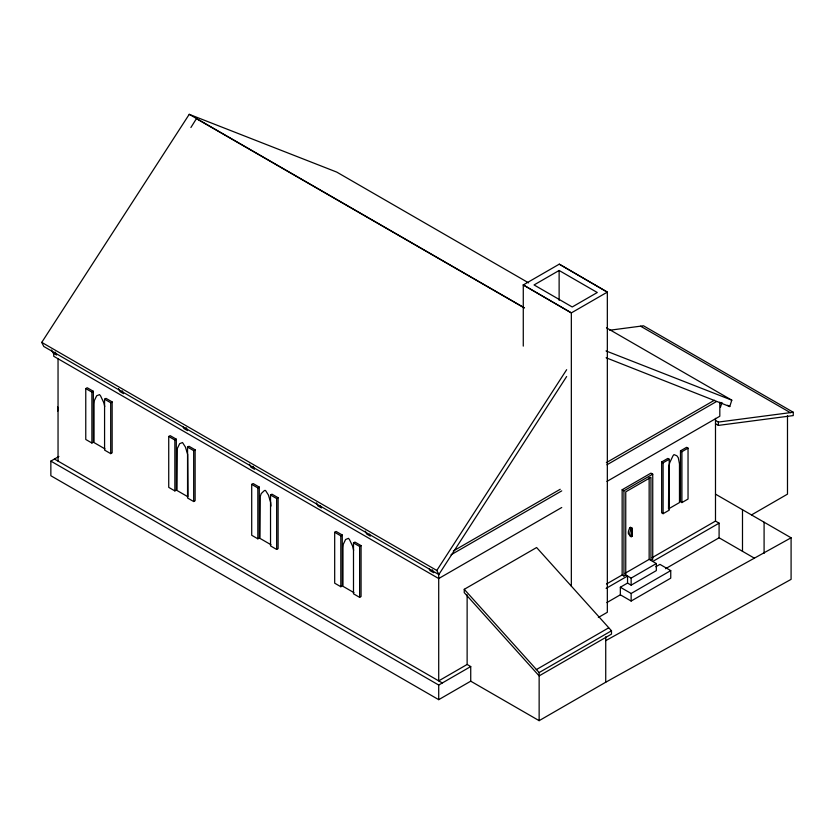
<?xml version="1.0" encoding="UTF-8"?>
<svg xmlns="http://www.w3.org/2000/svg" width="835" height="835" viewBox="0 0 835 835"><rect width="100%" height="100%" fill="white"/><g stroke="black" fill="none" stroke-linecap="round" stroke-linejoin="round"><path stroke-width="1.25" d="M720.511 407.104L721.972 402.46M606.116 357.766L729.769 406.572L731.784 400.163L606.492 327.831M632.074 528.211L631.187 528.732L629.997 532.01A6.941 4.008 -60 0 0 629.997 534.807L631.187 536.717L632.074 536.206L632.074 528.211L630.561 527.334L629.663 527.856L628.484 531.133A6.941 4.008 -60 0 0 628.484 533.93L631.187 536.717M190.902 127.504L196.434 118.664L524.004 307.781M566.641 376.512L438.824 574.553L43.764 346.462L41.75 342.381L189.232 114.332L336.724 172.083L528.607 282.867M438.824 574.553L436.809 570.462L566.652 369.696M85.765 388.578L87.205 387.743L93.332 391.281L93.332 442.174L91.892 443.009L85.765 439.471L85.765 388.578L91.892 392.106L93.332 391.281M104.573 399.203L106.014 398.368L112.14 401.906L112.14 452.8L110.7 453.635L104.573 450.096L104.573 399.203L110.7 402.731L112.14 401.906M715.491 494.143L791.089 537.792L791.089 579.365L605.73 682.226L539.139 720.668L470.731 681.183L438.709 699.667L50.851 475.741L50.851 461.108L58.909 456.453M168.733 436.475L170.173 435.651L176.3 439.189L176.3 490.082L174.859 490.907L168.733 487.379L168.733 436.475L174.859 440.014L176.3 439.189M187.551 447.101L188.992 446.276L195.119 449.814L195.119 500.708L193.678 501.532L187.551 498.004L187.551 447.101L193.678 450.639L195.119 449.814M598.34 617.482L607.337 612.285L607.337 292.114L559.273 264.163L523.274 284.944L523.274 346.118M559.126 270.477L534.066 284.944L572.236 306.977L597.286 292.511L559.126 270.477L559.126 300.329M251.711 484.383L253.151 483.548L259.278 487.087L259.278 537.99L257.838 538.815L251.711 535.277L251.711 484.383L257.838 487.922L259.278 487.087M270.53 495.009L271.97 494.174L278.097 497.712L278.097 548.616L276.656 549.44L270.53 545.902L270.53 495.009L276.656 498.547L278.097 497.712M334.689 532.292L336.129 531.457L342.256 534.995L342.256 585.888L340.816 586.723L334.689 583.185L334.689 532.292L340.816 535.83L342.256 534.995M353.497 542.917L354.938 542.082L361.064 545.62L361.064 596.514L359.624 597.349L353.497 593.81L353.497 542.917L359.624 546.455L361.064 545.62M453.332 550.975L560.222 489.268M606.346 462.632L714.363 400.268M451.036 554.795L561.746 490.876M606.941 464.792L716.514 401.52M561.746 507.503L438.709 578.54L53.722 356.274L53.722 352.433M606.941 481.419L719.812 416.248L719.812 402.178M680.483 450.858L686.6 447.32L688.04 448.155L688.04 499.048L681.913 502.586L680.483 501.762L680.483 450.858L681.913 451.693L688.04 448.155M661.664 461.964L667.791 458.425L669.232 459.25L669.232 510.154L663.105 513.682L661.664 512.857L661.664 461.964L663.105 462.788L669.232 459.25M606.471 584.02L622.148 574.981L622.148 489.759L650.945 473.132L652.74 474.165L652.74 559.387L650.945 560.431L650.945 477.286L625.749 491.836L625.749 574.981L631.145 578.091L656.341 563.541L656.341 570.608L631.145 585.158L627.544 583.08L620.342 587.245L620.342 594.802L606.878 602.578M622.148 489.759L623.943 490.792L652.74 474.165M464.25 589.312L536.613 547.53L611.491 630.78L611.491 634.109L539.139 675.88L464.25 592.631L464.25 589.312L539.139 672.561L539.139 720.668M632.074 536.206L630.801 536.498L630.801 535.726M470.731 681.183L470.731 666.549L467.13 664.472L438.709 680.88L438.709 573.426M625.039 573.301L649.15 559.387L656.341 563.541M652.062 557.707L715.491 521.082L719.092 523.169L719.092 537.792L665.526 568.718M622.148 574.981L623.943 576.014L625.749 574.981M50.851 461.108L438.709 685.044L470.731 666.549M606.116 588.383L627.544 576.014L627.544 583.08M652.74 561.464L719.092 523.169M655.83 566.756L659.942 564.376L670.745 570.608L670.745 578.175L631.145 601.043L620.342 594.802M751.604 514.861L787.488 494.143L787.488 415.621M620.342 587.245L631.145 593.476L670.745 570.608M536.258 669.649L608.611 627.878M539.139 672.561L611.491 630.78M605.73 640.654L791.089 537.792M609.748 330.232L643.482 325.786L793.25 412.25L793.25 415.579L718.371 425.401L715.491 423.731M715.491 420.412L718.371 422.072L793.25 412.25M606.053 350.94L731.784 400.163M640.602 326.203L790.369 412.667M727.515 405.267L729.769 406.572M189.232 114.332L524.474 307.875M719.092 537.792L754.37 558.166M631.187 528.732L629.663 527.856L629.663 528.618M41.75 342.381L436.809 570.462M105.022 448.927L94.052 442.592L94.052 403.931L94.355 400.57L96.662 395.79L99.532 394.621L100.565 395.873L103.832 402.752L104.719 406.561M270.978 544.733L259.998 538.398L260.301 496.387L261.198 493.61L264.455 490.5L265.488 490.437L268.359 494.915L270.665 502.367L270.978 506.073M353.946 592.641L342.976 586.306L342.976 547.645L343.279 544.295L345.586 539.504L348.466 538.345L349.489 539.587L352.756 546.466L353.643 550.275M54.442 459.031L442.31 682.957M559.273 264.163L607.337 292.114L571.338 312.895L523.274 284.944L571.338 312.895L571.338 586.222M432.227 569.741L433.678 572.706L430.077 570.629L429.117 568.645M369.352 534.149L370.312 536.122L366.722 534.045L365.271 531.081M320.483 505.937L321.454 507.91L317.853 505.833L316.402 502.868M253.036 466.285L254.487 469.249L250.886 467.172L249.435 464.208M186.08 427.624L187.531 430.589L183.93 428.512L182.959 426.539M122.129 390.707L123.58 393.671L119.979 391.594L118.528 388.63M55.162 352.046L56.613 355.011L53.022 352.934L51.572 349.969M764.088 522.209L764.088 553.386M742.492 509.736L742.492 551.309M718.371 422.072L718.371 425.401M715.491 418.335L715.491 521.082M681.913 451.693L681.913 502.586M663.105 462.788L663.105 513.682M649.15 477.547L649.15 559.387M631.698 535.986L631.698 527.991L630.801 529.275M631.145 578.091L631.145 585.158M631.145 593.476L631.145 601.043M630.561 527.334L630.561 528.106M629.663 535.068L629.663 535.84M623.943 490.792L623.943 576.014M605.73 636.761L605.73 682.226M467.13 594.844L467.13 664.472M438.709 685.044L438.709 699.667M359.624 546.455L359.624 597.349M340.816 535.83L340.816 586.723M276.656 498.547L276.656 549.44M257.838 487.922L257.838 538.815M193.678 450.639L193.678 501.532M174.859 440.014L174.859 490.907M110.7 402.731L110.7 453.635M91.892 392.106L91.892 443.009M58.043 358.862L58.043 461.108M57.698 406.979L57.698 411.144M668.814 466.535L668.511 508.901L679.481 502.566L679.481 463.905L678.291 457.768L676.872 455.764L674.002 454.605L672.968 455.847L669.712 462.726L668.814 466.535M177.333 448.478L177.02 490.5L188 496.835L187.698 454.459L185.391 447.017L182.51 442.529L179.64 443.688L177.333 448.478"/></g></svg>
